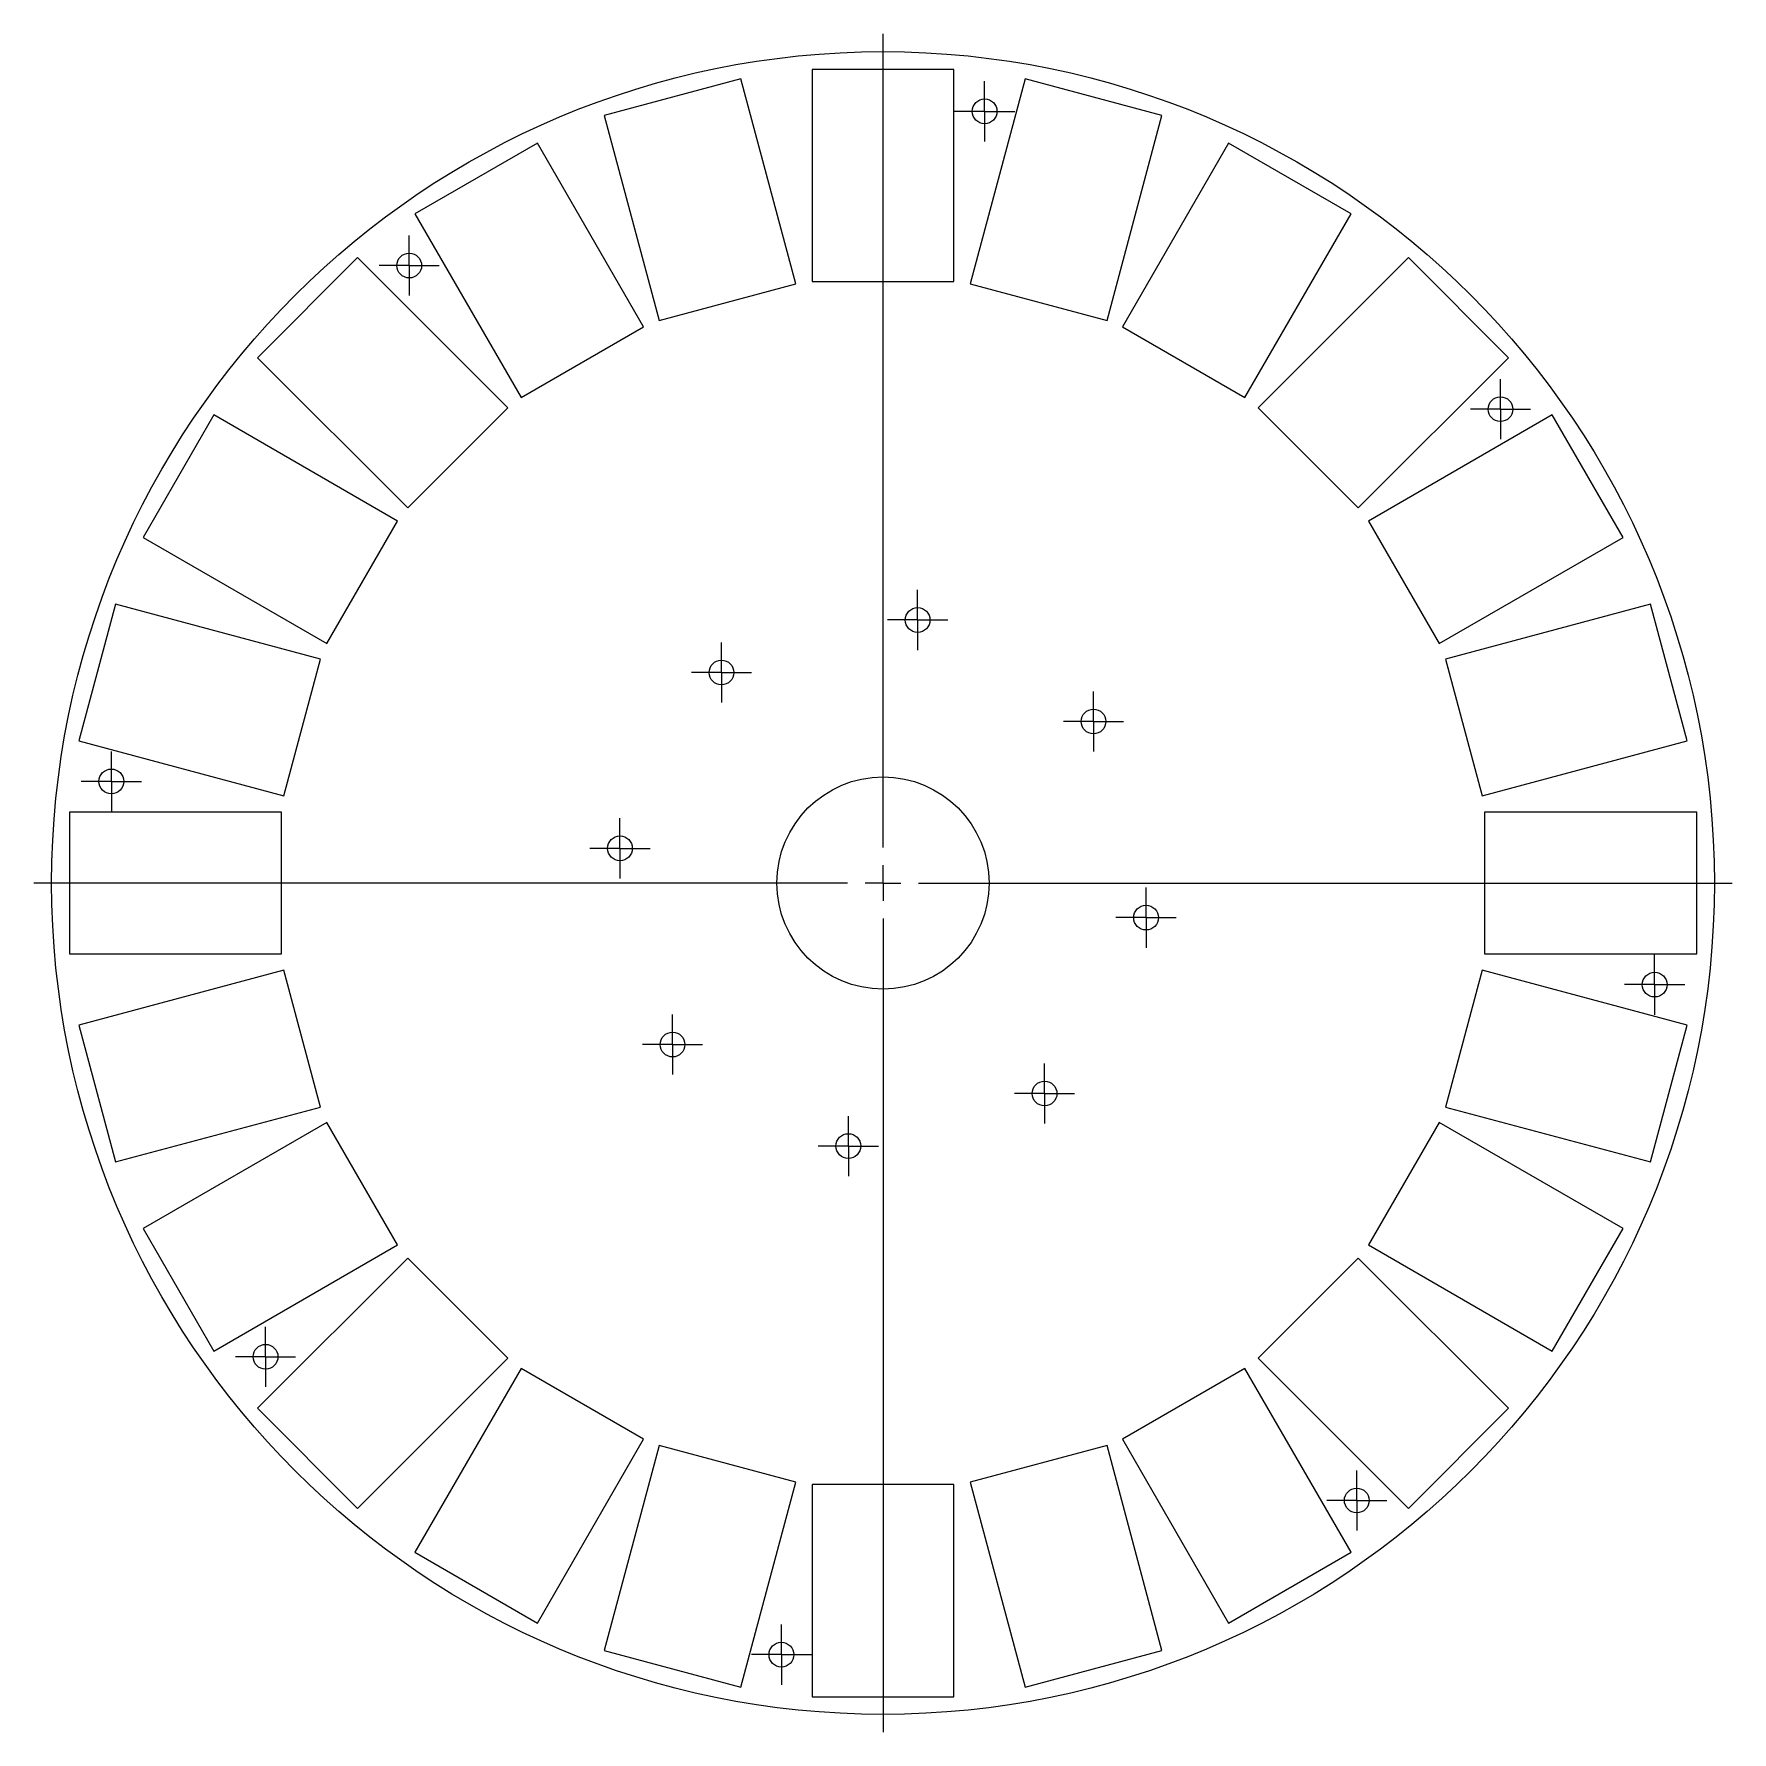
# Model space of a CAD drawing. Header units: millimetres. Extents: x -1 to 239, y 0 to 240.
import ezdxf

# ---------------------------------------------------------------- set-up
doc = ezdxf.new("R2010")
doc.units = ezdxf.units.MM

# ---------------------------------------------------------------- blocks, each defined once
blk = doc.blocks.new('SW_CENTERMARKSYMBOL_0')
at = {"color": 0, "linetype": 'Continuous', "lineweight": 18}
for p, q in [((0, 5), (0, 120)), ((0, 0), (0, 2.5)), ((-5, 0), (-120, 0)), ((0, 0), (-2.5, 0)), ((0, 0), (0, -2.5)), ((0, 0), (2.5, 0)), ((5, 0), (120, 0)), ((0, -5), (0, -120))]:
    blk.add_line(p, q, dxfattribs=at)
blk = doc.blocks.new('SW_CENTERMARKSYMBOL_1')
at = {"color": 0, "linetype": 'Continuous', "lineweight": 18}
for p, q in [((0, 2.5), (0, 4.25)), ((0, 0), (0, 2.5)), ((-2.5, 0), (-4.25, 0)), ((0, 0), (-2.5, 0)), ((0, 0), (0, -2.5)), ((0, 0), (2.5, 0)), ((2.5, 0), (4.25, 0)), ((0, -2.5), (0, -4.25))]:
    blk.add_line(p, q, dxfattribs=at)
blk = doc.blocks.new('SW_CENTERMARKSYMBOL_2')
at = {"color": 0, "linetype": 'Continuous', "lineweight": 18}
for p, q in [((0, 2.5), (0, 4.25)), ((0, 0), (0, 2.5)), ((-2.5, 0), (-4.25, 0)), ((0, 0), (-2.5, 0)), ((0, 0), (0, -2.5)), ((0, 0), (2.5, 0)), ((2.5, 0), (4.25, 0)), ((0, -2.5), (0, -4.25))]:
    blk.add_line(p, q, dxfattribs=at)
blk = doc.blocks.new('SW_CENTERMARKSYMBOL_3')
at = {"color": 0, "linetype": 'Continuous', "lineweight": 18}
for p, q in [((0, 2.5), (0, 4.25)), ((0, 0), (0, 2.5)), ((-2.5, 0), (-4.25, 0)), ((0, 0), (-2.5, 0)), ((0, 0), (0, -2.5)), ((0, 0), (2.5, 0)), ((2.5, 0), (4.25, 0)), ((0, -2.5), (0, -4.25))]:
    blk.add_line(p, q, dxfattribs=at)
blk = doc.blocks.new('SW_CENTERMARKSYMBOL_4')
at = {"color": 0, "linetype": 'Continuous', "lineweight": 18}
for p, q in [((0, 2.5), (0, 4.25)), ((0, 0), (0, 2.5)), ((-2.5, 0), (-4.25, 0)), ((0, 0), (-2.5, 0)), ((0, 0), (0, -2.5)), ((0, 0), (2.5, 0)), ((2.5, 0), (4.25, 0)), ((0, -2.5), (0, -4.25))]:
    blk.add_line(p, q, dxfattribs=at)
blk = doc.blocks.new('SW_CENTERMARKSYMBOL_5')
at = {"color": 0, "linetype": 'Continuous', "lineweight": 18}
for p, q in [((0, 2.5), (0, 4.25)), ((0, 0), (0, 2.5)), ((-2.5, 0), (-4.25, 0)), ((0, 0), (-2.5, 0)), ((0, 0), (0, -2.5)), ((0, 0), (2.5, 0)), ((2.5, 0), (4.25, 0)), ((0, -2.5), (0, -4.25))]:
    blk.add_line(p, q, dxfattribs=at)
blk = doc.blocks.new('SW_CENTERMARKSYMBOL_6')
at = {"color": 0, "linetype": 'Continuous', "lineweight": 18}
for p, q in [((0, 2.5), (0, 4.25)), ((0, 0), (0, 2.5)), ((-2.5, 0), (-4.25, 0)), ((0, 0), (-2.5, 0)), ((0, 0), (0, -2.5)), ((0, 0), (2.5, 0)), ((2.5, 0), (4.25, 0)), ((0, -2.5), (0, -4.25))]:
    blk.add_line(p, q, dxfattribs=at)
blk = doc.blocks.new('SW_CENTERMARKSYMBOL_7')
at = {"color": 0, "linetype": 'Continuous', "lineweight": 18}
for p, q in [((0, 2.5), (0, 4.25)), ((0, 0), (0, 2.5)), ((-2.5, 0), (-4.25, 0)), ((0, 0), (-2.5, 0)), ((0, 0), (0, -2.5)), ((0, 0), (2.5, 0)), ((2.5, 0), (4.25, 0)), ((0, -2.5), (0, -4.25))]:
    blk.add_line(p, q, dxfattribs=at)
blk = doc.blocks.new('SW_CENTERMARKSYMBOL_8')
at = {"color": 0, "linetype": 'Continuous', "lineweight": 18}
for p, q in [((0, 2.5), (0, 4.25)), ((0, 0), (0, 2.5)), ((-2.5, 0), (-4.25, 0)), ((0, 0), (-2.5, 0)), ((0, 0), (0, -2.5)), ((0, 0), (2.5, 0)), ((2.5, 0), (4.25, 0)), ((0, -2.5), (0, -4.25))]:
    blk.add_line(p, q, dxfattribs=at)
blk = doc.blocks.new('SW_CENTERMARKSYMBOL_9')
at = {"color": 0, "linetype": 'Continuous', "lineweight": 18}
for p, q in [((0, 2.5), (0, 4.25)), ((0, 0), (0, 2.5)), ((-2.5, 0), (-4.25, 0)), ((0, 0), (-2.5, 0)), ((0, 0), (0, -2.5)), ((0, 0), (2.5, 0)), ((2.5, 0), (4.25, 0)), ((0, -2.5), (0, -4.25))]:
    blk.add_line(p, q, dxfattribs=at)
blk = doc.blocks.new('SW_CENTERMARKSYMBOL_10')
at = {"color": 0, "linetype": 'Continuous', "lineweight": 18}
for p, q in [((0, 2.5), (0, 4.25)), ((0, 0), (0, 2.5)), ((-2.5, 0), (-4.25, 0)), ((0, 0), (-2.5, 0)), ((0, 0), (0, -2.5)), ((0, 0), (2.5, 0)), ((2.5, 0), (4.25, 0)), ((0, -2.5), (0, -4.25))]:
    blk.add_line(p, q, dxfattribs=at)
blk = doc.blocks.new('SW_CENTERMARKSYMBOL_11')
at = {"color": 0, "linetype": 'Continuous', "lineweight": 18}
for p, q in [((0, 2.5), (0, 4.25)), ((0, 0), (0, 2.5)), ((-2.5, 0), (-4.25, 0)), ((0, 0), (-2.5, 0)), ((0, 0), (0, -2.5)), ((0, 0), (2.5, 0)), ((2.5, 0), (4.25, 0)), ((0, -2.5), (0, -4.25))]:
    blk.add_line(p, q, dxfattribs=at)
blk = doc.blocks.new('SW_CENTERMARKSYMBOL_12')
at = {"color": 0, "linetype": 'Continuous', "lineweight": 18}
for p, q in [((0, 2.5), (0, 4.25)), ((0, 0), (0, 2.5)), ((-2.5, 0), (-4.25, 0)), ((0, 0), (-2.5, 0)), ((0, 0), (0, -2.5)), ((0, 0), (2.5, 0)), ((2.5, 0), (4.25, 0)), ((0, -2.5), (0, -4.25))]:
    blk.add_line(p, q, dxfattribs=at)
blk = doc.blocks.new('SW_CENTERMARKSYMBOL_13')
at = {"color": 0, "linetype": 'Continuous', "lineweight": 18}
for p, q in [((0, 2.5), (0, 4.25)), ((0, 0), (0, 2.5)), ((-2.5, 0), (-4.25, 0)), ((0, 0), (-2.5, 0)), ((0, 0), (0, -2.5)), ((0, 0), (2.5, 0)), ((2.5, 0), (4.25, 0)), ((0, -2.5), (0, -4.25))]:
    blk.add_line(p, q, dxfattribs=at)
blk = doc.blocks.new('SW_CENTERMARKSYMBOL_14')
at = {"color": 0, "linetype": 'Continuous', "lineweight": 18}
for p, q in [((0, 2.5), (0, 4.25)), ((0, 0), (0, 2.5)), ((-2.5, 0), (-4.25, 0)), ((0, 0), (-2.5, 0)), ((0, 0), (0, -2.5)), ((0, 0), (2.5, 0)), ((2.5, 0), (4.25, 0)), ((0, -2.5), (0, -4.25))]:
    blk.add_line(p, q, dxfattribs=at)
blk = doc.blocks.new('SW_CENTERMARKSYMBOL_15')
at = {"color": 0, "linetype": 'Continuous', "lineweight": 18}
for p, q in [((0, 2.5), (0, 4.25)), ((0, 0), (0, 2.5)), ((-2.5, 0), (-4.25, 0)), ((0, 0), (-2.5, 0)), ((0, 0), (0, -2.5)), ((0, 0), (2.5, 0)), ((2.5, 0), (4.25, 0)), ((0, -2.5), (0, -4.25))]:
    blk.add_line(p, q, dxfattribs=at)
blk = doc.blocks.new('SW_CENTERMARKSYMBOL_16')
at = {"color": 0, "linetype": 'Continuous', "lineweight": 18}
for p, q in [((0, 2.5), (0, 4.25)), ((0, 0), (0, 2.5)), ((-2.5, 0), (-4.25, 0)), ((0, 0), (-2.5, 0)), ((0, 0), (0, -2.5)), ((0, 0), (2.5, 0)), ((2.5, 0), (4.25, 0)), ((0, -2.5), (0, -4.25))]:
    blk.add_line(p, q, dxfattribs=at)

msp = doc.modelspace()

# ---------------------------------------------------------------- linework, layer by layer
at = {"color": 7, "linetype": 'Continuous', "lineweight": 25}
for p, q in [((99.05, 233.29), (79.74, 228.12)), ((106.82, 204.31), (99.05, 233.29)), ((129.16, 234.62), (109.16, 234.62)), ((109.16, 234.62), (109.16, 204.62)), ((129.16, 204.62), (129.16, 234.62)), ((139.26, 233.29), (131.5, 204.31)), ((158.58, 228.12), (139.26, 233.29)), ((79.74, 228.12), (87.5, 199.14)), ((150.82, 199.14), (158.58, 228.12)), ((70.32, 224.21), (53, 214.21)), ((85.32, 198.23), (70.32, 224.21)), ((168, 224.21), (153, 198.23)), ((185.32, 214.21), (168, 224.21)), ((53, 214.21), (68, 188.23)), ((170.32, 188.23), (185.32, 214.21)), ((44.91, 208.01), (30.77, 193.87)), ((66.13, 186.8), (44.91, 208.01)), ((193.41, 208.01), (172.19, 186.8)), ((207.55, 193.87), (193.41, 208.01)), ((87.5, 199.14), (106.82, 204.31)), ((109.16, 204.62), (129.16, 204.62)), ((131.5, 204.31), (150.82, 199.14)), ((68, 188.23), (85.32, 198.23)), ((153, 198.23), (170.32, 188.23)), ((30.77, 193.87), (51.98, 172.66)), ((186.33, 172.66), (207.55, 193.87)), ((24.57, 185.78), (14.57, 168.46)), ((50.55, 170.78), (24.57, 185.78)), ((51.98, 172.66), (66.13, 186.8)), ((172.19, 186.8), (186.33, 172.66)), ((213.75, 185.78), (187.77, 170.78)), ((223.75, 168.46), (213.75, 185.78)), ((40.55, 153.46), (50.55, 170.78)), ((187.77, 170.78), (197.77, 153.46)), ((14.57, 168.46), (40.55, 153.46)), ((197.77, 153.46), (223.75, 168.46)), ((10.67, 159.05), (5.49, 139.73)), ((39.64, 151.28), (10.67, 159.05)), ((227.65, 159.05), (198.67, 151.28)), ((232.83, 139.73), (227.65, 159.05)), ((34.47, 131.96), (39.64, 151.28)), ((198.67, 151.28), (203.85, 131.96)), ((5.49, 139.73), (34.47, 131.96)), ((203.85, 131.96), (232.83, 139.73)), ((4.16, 129.62), (4.16, 109.62)), ((34.16, 129.62), (4.16, 129.62)), ((34.16, 109.62), (34.16, 129.62)), ((234.16, 129.62), (204.16, 129.62)), ((204.16, 129.62), (204.16, 109.62)), ((234.16, 109.62), (234.16, 129.62)), ((4.16, 109.62), (34.16, 109.62)), ((204.16, 109.62), (234.16, 109.62)), ((34.47, 107.28), (5.49, 99.52)), ((39.64, 87.96), (34.47, 107.28)), ((203.85, 107.28), (198.67, 87.96)), ((232.83, 99.52), (203.85, 107.28)), ((5.49, 99.52), (10.67, 80.2)), ((227.65, 80.2), (232.83, 99.52)), ((10.67, 80.2), (39.64, 87.96)), ((198.67, 87.96), (227.65, 80.2)), ((40.55, 85.78), (14.57, 70.78)), ((50.55, 68.46), (40.55, 85.78)), ((197.77, 85.78), (187.77, 68.46)), ((223.75, 70.78), (197.77, 85.78)), ((14.57, 70.78), (24.57, 53.46)), ((213.75, 53.46), (223.75, 70.78)), ((24.57, 53.46), (50.55, 68.46)), ((187.77, 68.46), (213.75, 53.46)), ((51.98, 66.59), (30.77, 45.38)), ((66.13, 52.45), (51.98, 66.59)), ((186.33, 66.59), (172.19, 52.45)), ((207.55, 45.38), (186.33, 66.59)), ((44.91, 31.23), (66.13, 52.45)), ((68, 51.01), (53, 25.03)), ((85.32, 41.01), (68, 51.01)), ((170.32, 51.01), (153, 41.01)), ((185.32, 25.03), (170.32, 51.01)), ((172.19, 52.45), (193.41, 31.23)), ((30.77, 45.38), (44.91, 31.23)), ((193.41, 31.23), (207.55, 45.38)), ((70.32, 15.03), (85.32, 41.01)), ((153, 41.01), (168, 15.03)), ((87.5, 40.11), (79.74, 11.13)), ((106.82, 34.93), (87.5, 40.11)), ((150.82, 40.11), (131.5, 34.93)), ((158.58, 11.13), (150.82, 40.11)), ((99.05, 5.95), (106.82, 34.93)), ((109.16, 34.62), (109.16, 4.62)), ((129.16, 34.62), (109.16, 34.62)), ((129.16, 4.62), (129.16, 34.62)), ((131.5, 34.93), (139.26, 5.95)), ((53, 25.03), (70.32, 15.03)), ((168, 15.03), (185.32, 25.03)), ((79.74, 11.13), (99.05, 5.95)), ((139.26, 5.95), (158.58, 11.13)), ((109.16, 4.62), (129.16, 4.62))]:
    msp.add_line(p, q, dxfattribs=at)
for centre, radius in [((119.16, 119.62), 117.5), ((133.52, 228.68), 1.75), ((52.2, 206.89), 1.75), ((206.43, 186.59), 1.75), ((124.05, 156.8), 1.75), ((96.33, 149.37), 1.75), ((148.91, 142.45), 1.75), ((10.1, 133.98), 1.75), ((119.16, 119.62), 15), ((81.98, 124.52), 1.75), ((156.34, 114.73), 1.75), ((228.22, 105.26), 1.75), ((89.41, 96.79), 1.75), ((141.99, 89.87), 1.75), ((114.26, 82.44), 1.75), ((31.89, 52.66), 1.75), ((186.12, 32.35), 1.75), ((104.8, 10.56), 1.75)]:
    msp.add_circle(centre, radius, dxfattribs=at)

# ---------------------------------------------------------------- block references
at = {"color": 7, "linetype": 'Continuous', "lineweight": 18}
for name, p in [('SW_CENTERMARKSYMBOL_0', (119.16, 119.62)), ('SW_CENTERMARKSYMBOL_1', (133.52, 228.68)), ('SW_CENTERMARKSYMBOL_8', (52.2, 206.89)), ('SW_CENTERMARKSYMBOL_2', (206.43, 186.59)), ('SW_CENTERMARKSYMBOL_9', (124.05, 156.8)), ('SW_CENTERMARKSYMBOL_16', (96.33, 149.37)), ('SW_CENTERMARKSYMBOL_10', (148.91, 142.45)), ('SW_CENTERMARKSYMBOL_7', (10.1, 133.98)), ('SW_CENTERMARKSYMBOL_15', (81.98, 124.52)), ('SW_CENTERMARKSYMBOL_11', (156.34, 114.73)), ('SW_CENTERMARKSYMBOL_3', (228.22, 105.26)), ('SW_CENTERMARKSYMBOL_14', (89.41, 96.79)), ('SW_CENTERMARKSYMBOL_12', (141.99, 89.87)), ('SW_CENTERMARKSYMBOL_13', (114.26, 82.44)), ('SW_CENTERMARKSYMBOL_6', (31.89, 52.66)), ('SW_CENTERMARKSYMBOL_4', (186.12, 32.35)), ('SW_CENTERMARKSYMBOL_5', (104.8, 10.56))]:
    msp.add_blockref(name, p, dxfattribs=at)

doc.saveas('drawing.dxf')
